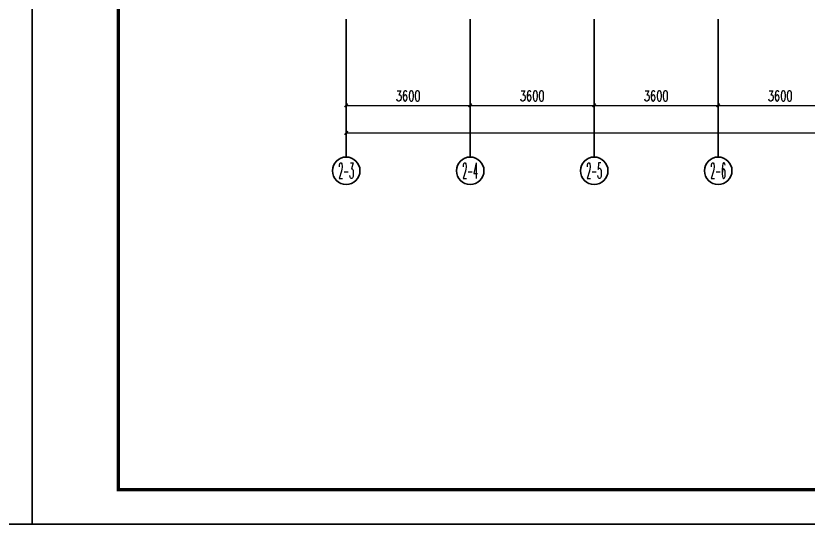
# Model space of a CAD drawing. Extents: x -9422388 to 15610651, y -1992469 to 953794.
# Drawn here: x -2682249 to -2659247, y -302584 to -287820 of the extents above; entities that cross this region are included whole.
import ezdxf
from ezdxf.enums import TextEntityAlignment as Align

# ---------------------------------------------------------------- set-up
doc = ezdxf.new("R2010")
doc.units = 0
doc.header["$LTSCALE"] = 1000
for name, color, linetype in [('AXIS', 3, 'Continuous'), ('AXIS_TEXT', 7, 'Continuous'), ('PUB_TITLE', 4, 'Continuous')]:
    doc.layers.add(name, color=color, linetype=linetype)
doc.layers.add('建筑底图', color=8, linetype='Continuous', lineweight=5)
doc.styles.add('_TCH_AXIS', font='COMPLEX', dxfattribs={"bigfont": 'GBCBIG'})
doc.styles.add('_TCH_DIM_T3', font='SIMPLEX', dxfattribs={"width": 0.705882, "bigfont": 'GBCBIG'})
doc.styles.add('COMPLEX', font='COMPLEX')
doc.dimstyles.new('_TCH_ARCH&&100', dxfattribs={"dimtxt": 297.5, "dimasz": 100, "dimexe": 250, "dimexo": 300, "dimgap": 126.25, "dimtad": 1, "dimdec": 0, "dimzin": 0, "dimdsep": 46, "dimtxsty": '_TCH_DIM_T3', "dimblk": 'ARCHTICK', "dimcen": 0.09, "dimclrt": 7, "dimazin": 2, "dimtfac": 1, "dimtdec": 0, "dimtix": 1, "dimtmove": 2, "dimatfit": 3, "dimfxl": 0, "dimtolj": 1, "dimtzin": 0, "dimarcsym": 0})

# ---------------------------------------------------------------- blocks, each defined once
blk = doc.blocks.new('_ArchTick')
at = {"color": 0, "linetype": 'ByBlock', "const_width": 0.4}
blk.add_lwpolyline([(-0.5, -0.5), (0.5, 0.5)], dxfattribs=at)
blk = doc.blocks.new('*D625')
at = {"layer": 'AXIS', "color": 0, "lineweight": -2, "transparency": 16777216}
for p, q in [((1875330, -404975), (1875330, -408225)), ((1927730, -404975), (1927730, -408225)), ((1875330, -407975), (1927730, -407975))]:
    blk.add_line(p, q, dxfattribs=at)
at = {"layer": 'Defpoints', "color": 0, "transparency": 16777216}
for p in [(1875330, -404675), (1927730, -404675), (1927730, -407975)]:
    blk.add_point(p, dxfattribs=at)
at = {"layer": 'AXIS', "color": 0, "lineweight": -2, "transparency": 16777216, "xscale": 100, "yscale": 100, "zscale": 100, "rotation": 180}
blk.add_blockref('_ArchTick', (1875330, -407975), dxfattribs=at)
at = {"layer": 'AXIS', "color": 0, "lineweight": -2, "transparency": 16777216, "xscale": 100, "yscale": 100, "zscale": 100}
blk.add_blockref('_ArchTick', (1927730, -407975), dxfattribs=at)
at = {"layer": 'AXIS', "color": 7, "transparency": 16777216, "insert": (1901530, -407700), "char_height": 297.5, "attachment_point": 5, "style": '_TCH_DIM_T3'}
blk.add_mtext('\\A1;52400', dxfattribs=at)
blk = doc.blocks.new('*D656')
at = {"layer": 'AXIS', "color": 0, "lineweight": -2, "transparency": 16777216}
for p, q in [((1875330, -404975), (1875330, -407425)), ((1878930, -404975), (1878930, -407425)), ((1875330, -407175), (1878930, -407175))]:
    blk.add_line(p, q, dxfattribs=at)
at = {"layer": 'Defpoints', "color": 0, "transparency": 16777216}
for p in [(1875330, -404675), (1878930, -404675), (1878930, -407175)]:
    blk.add_point(p, dxfattribs=at)
at = {"layer": 'AXIS', "color": 0, "lineweight": -2, "transparency": 16777216, "xscale": 100, "yscale": 100, "zscale": 100, "rotation": 180}
blk.add_blockref('_ArchTick', (1875330, -407175), dxfattribs=at)
at = {"layer": 'AXIS', "color": 0, "lineweight": -2, "transparency": 16777216, "xscale": 100, "yscale": 100, "zscale": 100}
blk.add_blockref('_ArchTick', (1878930, -407175), dxfattribs=at)
at = {"layer": 'AXIS', "color": 7, "transparency": 16777216, "insert": (1877130, -406900), "char_height": 297.5, "attachment_point": 5, "style": '_TCH_DIM_T3'}
blk.add_mtext('\\A1;3600', dxfattribs=at)
blk = doc.blocks.new('*D657')
at = {"layer": 'AXIS', "color": 0, "lineweight": -2, "transparency": 16777216}
for p, q in [((1878930, -404975), (1878930, -407425)), ((1882530, -404975), (1882530, -407425)), ((1878930, -407175), (1882530, -407175))]:
    blk.add_line(p, q, dxfattribs=at)
at = {"layer": 'Defpoints', "color": 0, "transparency": 16777216}
for p in [(1878930, -404675), (1882530, -404675), (1882530, -407175)]:
    blk.add_point(p, dxfattribs=at)
at = {"layer": 'AXIS', "color": 0, "lineweight": -2, "transparency": 16777216, "xscale": 100, "yscale": 100, "zscale": 100, "rotation": 180}
blk.add_blockref('_ArchTick', (1878930, -407175), dxfattribs=at)
at = {"layer": 'AXIS', "color": 0, "lineweight": -2, "transparency": 16777216, "xscale": 100, "yscale": 100, "zscale": 100}
blk.add_blockref('_ArchTick', (1882530, -407175), dxfattribs=at)
at = {"layer": 'AXIS', "color": 7, "transparency": 16777216, "insert": (1880730, -406900), "char_height": 297.5, "attachment_point": 5, "style": '_TCH_DIM_T3'}
blk.add_mtext('\\A1;3600', dxfattribs=at)
blk = doc.blocks.new('*D658')
at = {"layer": 'AXIS', "color": 0, "lineweight": -2, "transparency": 16777216}
for p, q in [((1882530, -404975), (1882530, -407425)), ((1886130, -404975), (1886130, -407425)), ((1882530, -407175), (1886130, -407175))]:
    blk.add_line(p, q, dxfattribs=at)
at = {"layer": 'Defpoints', "color": 0, "transparency": 16777216}
for p in [(1882530, -404675), (1886130, -404675), (1886130, -407175)]:
    blk.add_point(p, dxfattribs=at)
at = {"layer": 'AXIS', "color": 0, "lineweight": -2, "transparency": 16777216, "xscale": 100, "yscale": 100, "zscale": 100, "rotation": 180}
blk.add_blockref('_ArchTick', (1882530, -407175), dxfattribs=at)
at = {"layer": 'AXIS', "color": 0, "lineweight": -2, "transparency": 16777216, "xscale": 100, "yscale": 100, "zscale": 100}
blk.add_blockref('_ArchTick', (1886130, -407175), dxfattribs=at)
at = {"layer": 'AXIS', "color": 7, "transparency": 16777216, "insert": (1884330, -406900), "char_height": 297.5, "attachment_point": 5, "style": '_TCH_DIM_T3'}
blk.add_mtext('\\A1;3600', dxfattribs=at)
blk = doc.blocks.new('*D659')
at = {"layer": 'AXIS', "color": 0, "lineweight": -2, "transparency": 16777216}
for p, q in [((1886130, -404975), (1886130, -407425)), ((1889730, -404975), (1889730, -407425)), ((1886130, -407175), (1889730, -407175))]:
    blk.add_line(p, q, dxfattribs=at)
at = {"layer": 'Defpoints', "color": 0, "transparency": 16777216}
for p in [(1886130, -404675), (1889730, -404675), (1889730, -407175)]:
    blk.add_point(p, dxfattribs=at)
at = {"layer": 'AXIS', "color": 0, "lineweight": -2, "transparency": 16777216, "xscale": 100, "yscale": 100, "zscale": 100, "rotation": 180}
blk.add_blockref('_ArchTick', (1886130, -407175), dxfattribs=at)
at = {"layer": 'AXIS', "color": 0, "lineweight": -2, "transparency": 16777216, "xscale": 100, "yscale": 100, "zscale": 100}
blk.add_blockref('_ArchTick', (1889730, -407175), dxfattribs=at)
at = {"layer": 'AXIS', "color": 7, "transparency": 16777216, "insert": (1887930, -406900), "char_height": 297.5, "attachment_point": 5, "style": '_TCH_DIM_T3'}
blk.add_mtext('\\A1;3600', dxfattribs=at)
blk = doc.blocks.new('_AXISO')
at = {"color": 0}
blk.add_circle((0, 0), 0.5, dxfattribs=at)
at = {"layer": 'AXIS_TEXT', "color": 0, "style": 'COMPLEX', "width": 1.041667}
blk.add_attdef('A', text='', height=0.56, dxfattribs=at).set_placement((-0.25, -0.28), (0.25, -0.28), align=Align.FIT)
blk = doc.blocks.new('4444')
at = {"layer": 'AXIS', "color": 8}
for p, q in [((1875330.2, -404674.7), (1875330.2, -408674.7)), ((1878930.2, -404674.7), (1878930.2, -408674.7)), ((1882530.2, -404674.7), (1882530.2, -408674.7)), ((1886130.2, -404674.7), (1886130.2, -408674.7))]:
    blk.add_line(p, q, dxfattribs=at)
ref = blk.add_blockref('_AXISO', (1875330.2, -409074.7), dxfattribs=dict(at, xscale=800, yscale=800, zscale=800))
ref.add_attrib('A', '2-3', dxfattribs={"layer": 'AXIS_TEXT', "color": 8, "height": 452.55, "style": '_TCH_AXIS', "width": 0.35}).set_placement((1875103.9, -409301), (1875556.5, -409301), align=Align.FIT)
ref = blk.add_blockref('_AXISO', (1878930.2, -409074.7), dxfattribs=dict(at, xscale=800, yscale=800, zscale=800))
ref.add_attrib('A', '2-4', dxfattribs={"layer": 'AXIS_TEXT', "color": 8, "height": 452.55, "style": '_TCH_AXIS', "width": 0.33871}).set_placement((1878703.9, -409301), (1879156.5, -409301), align=Align.FIT)
ref = blk.add_blockref('_AXISO', (1882530.2, -409074.7), dxfattribs=dict(at, xscale=800, yscale=800, zscale=800))
ref.add_attrib('A', '2-5', dxfattribs={"layer": 'AXIS_TEXT', "color": 8, "height": 452.55, "style": '_TCH_AXIS', "width": 0.35}).set_placement((1882303.9, -409301), (1882756.5, -409301), align=Align.FIT)
ref = blk.add_blockref('_AXISO', (1886130.2, -409074.7), dxfattribs=dict(at, xscale=800, yscale=800, zscale=800))
ref.add_attrib('A', '2-6', dxfattribs={"layer": 'AXIS_TEXT', "color": 8, "height": 452.55, "style": '_TCH_AXIS', "width": 0.35}).set_placement((1885903.9, -409301), (1886356.5, -409301), align=Align.FIT)
for p1, p2, distance, picture, middle in [((1875330.2, -404674.7), (1927730.2, -404674.7), -3300, '*D625', (1901530.2, -407699.7)), ((1875330.2, -404674.7), (1878930.2, -404674.7), -2500, '*D656', (1877130.2, -406899.7)), ((1878930.2, -404674.7), (1882530.2, -404674.7), -2500, '*D657', (1880730.2, -406899.7)), ((1882530.2, -404674.7), (1886130.2, -404674.7), -2500, '*D658', (1884330.2, -406899.7)), ((1886130.2, -404674.7), (1889730.2, -404674.7), -2500, '*D659', (1887930.2, -406899.7))]:
    dim = blk.add_aligned_dim(p1=p1, p2=p2, distance=distance, dimstyle='_TCH_ARCH&&100', dxfattribs=at)
    dim.commit()
    dim.dimension.update_dxf_attribs({"geometry": picture, "text_midpoint": middle})

msp = doc.modelspace()

# ---------------------------------------------------------------- linework, layer by layer
at = {"layer": 'PUB_TITLE'}
for points in [[(-2786874.25692, -302583.96919), (-2681774.25692, -302583.96919), (-2681774.25692, -243183.96919), (-2786874.25692, -243183.96919)], [(-2681774.25692, -302583.96919), (-2597674.25692, -302583.96919), (-2597674.25692, -243183.96919), (-2681774.25692, -243183.96919)]]:
    msp.add_lwpolyline(points, close=True, dxfattribs=at)
at = {"layer": 'PUB_TITLE', "const_width": 100}
msp.add_lwpolyline([(-2679274.25692, -301583.96919), (-2598674.25692, -301583.96919), (-2598674.25692, -244183.96919), (-2679274.25692, -244183.96919)], close=True, dxfattribs=at)

# ---------------------------------------------------------------- block references
at = {"layer": '建筑底图', "color": 8}
msp.add_blockref('4444', (-4547988.93389, 116754.67219), dxfattribs=at)

doc.saveas('drawing.dxf')
